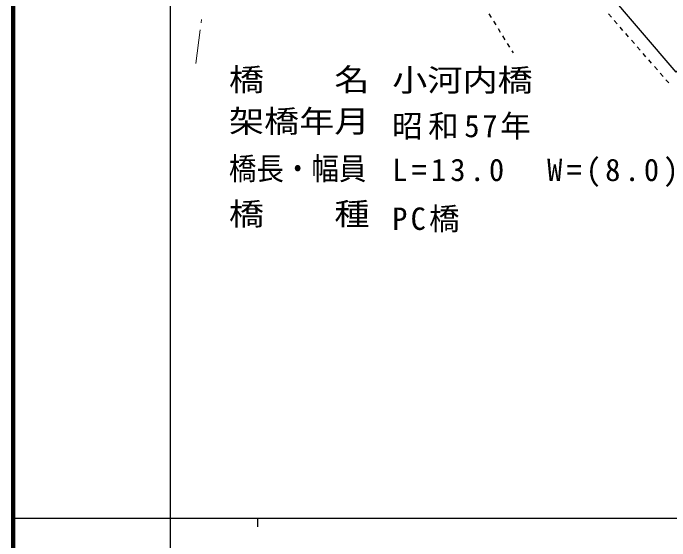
# Model space of a CAD drawing. Units: millimetres, scale not verified. Extents: x 40000 to 680000, y 20000 to 380000.
# Drawn here: x 40000 to 115224, y 202409 to 262852 of the extents above; entities that cross this region are included whole.
import ezdxf
from ezdxf.enums import TextEntityAlignment as Align

# ---------------------------------------------------------------- set-up
doc = ezdxf.new("R2010")
doc.units = ezdxf.units.MM
doc.header["$LTSCALE"] = 1000
for name, color, linetype, lineweight in [('M-BGD', 7, 'Continuous', 25), ('M-BMK-HTXT', 7, 'Continuous', 13), ('M-STR-HTXT', 7, 'Continuous', 13), ('M-TTL', 2, 'Continuous', 140), ('M-TTL-BAND', 7, 'Continuous', 25)]:
    doc.layers.add(name, color=color, linetype=linetype, lineweight=lineweight)
doc.styles.add('ＭＳ ゴシック', font='')
doc.styles.get('ＭＳ ゴシック').set_extended_font_data('MS Gothic')

msp = doc.modelspace()

# ---------------------------------------------------------------- linework, layer by layer
at = {"layer": 'M-BGD'}
for p, q in [((94481, 262779), (94745, 262355)), ((108535, 262388), (108206, 262765)), ((95010, 261931), (95274, 261506)), ((109192, 261634), (108863, 262011)), ((95539, 261082), (95804, 260658)), ((109849, 260880), (109520, 261257)), ((110505, 260126), (110177, 260503)), ((96068, 260233), (96333, 259809)), ((111162, 259372), (110834, 259749)), ((96597, 259385), (96862, 258961)), ((111819, 258618), (111491, 258995)), ((97126, 258536), (97264, 258315)), ((112476, 257865), (112148, 258242)), ((113133, 257111), (112805, 257488)), ((113790, 256357), (113462, 256734)), ((114447, 255603), (114119, 255980)), ((115097, 254857), (114775, 255226))]:
    msp.add_line(p, q, dxfattribs=at)
msp.add_lwpolyline([(115960, 256103), (103679, 270435), (106497, 272805), (104880, 275238), (109963, 279561), (116984, 271376), (114118, 268718), (121033, 260417)], close=True, dxfattribs=at)
at = {"layer": 'M-BMK-HTXT'}
for p, q in [((61570, 262131), (61519, 261734)), ((61416, 260941), (60915, 257077))]:
    msp.add_line(p, q, dxfattribs=at)
at = {"layer": 'M-TTL'}
msp.add_line((40000, 380000), (40000, 20000), dxfattribs=at)
at = {"layer": 'M-TTL-BAND'}
for p, q in [((58000, 370000), (58000, 20000)), ((40000, 205000), (579000, 205000)), ((68000, 205000), (68000, 204000))]:
    msp.add_line(p, q, dxfattribs=at)

# ---------------------------------------------------------------- texts
at = {"layer": 'M-STR-HTXT', "style": 'ＭＳ ゴシック'}
for s, width, p in [('橋\u3000\u3000名', 1.15, (64715, 253186)), ('小河内橋', 1.15, (83416, 253127)), ('架橋年月', 1.15, (64715, 248419)), ('橋長・幅員', 0.9, (64715, 242994)), ('橋\u3000\u3000種', 1.15, (64715, 237803))]:
    msp.add_text(s, height=2566, dxfattribs=dict(at, width=width)).set_placement(p, align=Align.BOTTOM_LEFT)
at = {"layer": 'M-STR-HTXT', "char_height": 2566, "attachment_point": 7, "style": 'ＭＳ ゴシック'}
for s, insert in [('\\T1.18;昭和57年', (83416, 248359)), ('\\T1.27;L=13.0\u3000W=(8.0)5.0', (83416, 242935)), ('\\T1.21;PC橋', (83416, 237744))]:
    msp.add_mtext(s, dxfattribs=dict(at, insert=insert))

doc.saveas('drawing.dxf')
